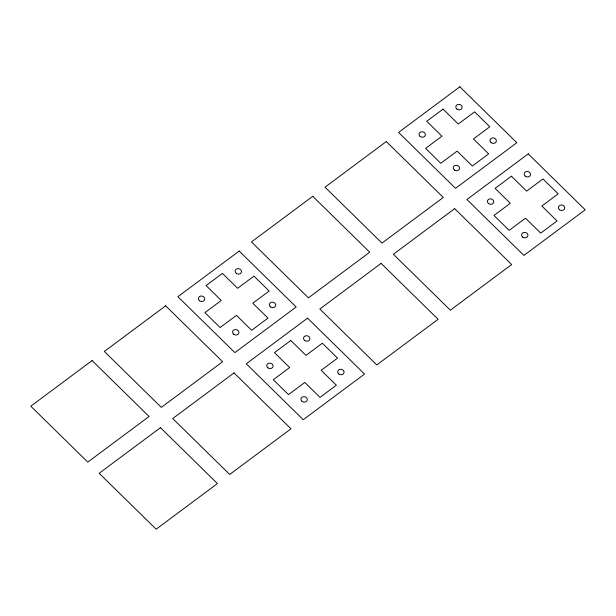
<?xml version="1.0" encoding="UTF-8"?>
<svg xmlns="http://www.w3.org/2000/svg" width="616" height="616" viewBox="0 0 616 616"><rect width="100%" height="100%" fill="white"/><g stroke="black" fill="none" stroke-linecap="round" stroke-linejoin="round"><path stroke-width="0.92" d="M92.092 360.576L30.8 406.206L87.772 462.115L149.064 416.485L92.092 360.576M165.65 305.821L104.35 351.451L161.323 407.361L222.622 361.731L165.65 305.821M239.2 251.066L177.909 296.696L234.881 352.606L296.173 306.976L239.2 251.066M312.751 196.304L251.459 241.934L308.431 297.844L369.723 252.214L312.751 196.304M386.309 141.549L325.009 187.179L381.982 243.089L443.281 197.459L386.309 141.549M459.859 86.794L398.567 132.425L455.54 188.334L516.832 142.704L459.859 86.794M222.422 273.389L206.075 285.555L221.267 300.462L204.928 312.628L220.12 327.543L236.467 315.369L251.659 330.284L267.999 318.11L252.806 303.203L269.154 291.037L253.961 276.13L237.614 288.296L222.422 273.389M443.081 109.117L426.734 121.283L441.934 136.19L425.587 148.364L440.779 163.271L457.126 151.105L472.318 166.012L488.657 153.846L473.465 138.931L489.812 126.765L474.62 111.858L458.273 124.024L443.081 109.117M160.46 427.666L99.168 473.296L156.141 529.206L217.433 483.575L160.46 427.666M234.018 372.911L172.719 418.541L229.691 474.451L290.991 428.821L234.018 372.911M307.569 318.156L246.277 363.786L303.249 419.696L364.541 374.066L307.569 318.156M381.119 263.394L319.827 309.024L376.8 364.934L438.092 319.304L381.119 263.394M454.677 208.639L393.378 254.269L450.35 310.179L511.65 264.549L454.677 208.639M528.228 153.885L466.936 199.515L523.908 255.424L585.2 209.794L528.228 153.885M290.791 340.479L274.443 352.645L289.635 367.552L273.296 379.718L288.488 394.633L304.828 382.459L320.027 397.374L336.367 385.2L321.175 370.293L337.522 358.127L322.33 343.22L305.983 355.386L290.791 340.479M511.449 176.207L495.102 188.373L510.294 203.28L493.955 215.454L509.147 230.361L525.487 218.195L540.686 233.102L557.026 220.936L541.834 206.021L558.181 193.855L542.989 178.948L526.642 191.114L511.449 176.207M302.056 401.363A3.196 2.718 11.7 0 0 307.238 400.046A3.196 2.718 11.7 0 0 303.041 396.75A3.196 2.718 11.7 0 0 302.056 401.363M338.831 373.981A3.196 2.718 11.7 0 0 344.013 372.665A3.196 2.718 11.7 0 0 339.816 369.369A3.196 2.718 11.7 0 0 338.831 373.981M267.868 367.814A3.196 2.718 11.7 0 0 273.057 366.505A3.196 2.718 11.7 0 0 268.853 363.201A3.196 2.718 11.7 0 0 267.868 367.814M304.65 340.432A3.196 2.718 11.7 0 0 309.833 339.123A3.196 2.718 11.7 0 0 305.628 335.828A3.196 2.718 11.7 0 0 304.65 340.432M233.687 334.272A3.196 2.718 11.7 0 0 238.869 332.956A3.196 2.718 11.7 0 0 234.673 329.66A3.196 2.718 11.7 0 0 233.687 334.272M270.463 306.891A3.196 2.718 11.7 0 0 275.652 305.575A3.196 2.718 11.7 0 0 271.448 302.279A3.196 2.718 11.7 0 0 270.463 306.891M199.507 300.724A3.196 2.718 11.7 0 0 204.689 299.415A3.196 2.718 11.7 0 0 200.485 296.111A3.196 2.718 11.7 0 0 199.507 300.724M236.282 273.342A3.196 2.718 11.7 0 0 241.464 272.033A3.196 2.718 11.7 0 0 237.26 268.738A3.196 2.718 11.7 0 0 236.282 273.342M522.715 237.091A3.196 2.718 11.7 0 0 527.897 235.774A3.196 2.718 11.7 0 0 523.7 232.478A3.196 2.718 11.7 0 0 522.715 237.091M559.49 209.71A3.196 2.718 11.7 0 0 564.672 208.4A3.196 2.718 11.7 0 0 560.475 205.105A3.196 2.718 11.7 0 0 559.49 209.71M488.534 203.542A3.196 2.718 11.7 0 0 493.716 202.233A3.196 2.718 11.7 0 0 489.512 198.937A3.196 2.718 11.7 0 0 488.534 203.542M525.309 176.168A3.196 2.718 11.7 0 0 530.492 174.852A3.196 2.718 11.7 0 0 526.287 171.556A3.196 2.718 11.7 0 0 525.309 176.168M454.346 170.001A3.196 2.718 11.7 0 0 459.528 168.684A3.196 2.718 11.7 0 0 455.332 165.388A3.196 2.718 11.7 0 0 454.346 170.001M491.121 142.619A3.196 2.718 11.7 0 0 496.311 141.31A3.196 2.718 11.7 0 0 492.107 138.015A3.196 2.718 11.7 0 0 491.121 142.619M420.166 136.452A3.196 2.718 11.7 0 0 425.348 135.143A3.196 2.718 11.7 0 0 421.144 131.847A3.196 2.718 11.7 0 0 420.166 136.452M456.941 109.078A3.196 2.718 11.7 0 0 462.123 107.761A3.196 2.718 11.7 0 0 457.919 104.466A3.196 2.718 11.7 0 0 456.941 109.078"/></g></svg>
